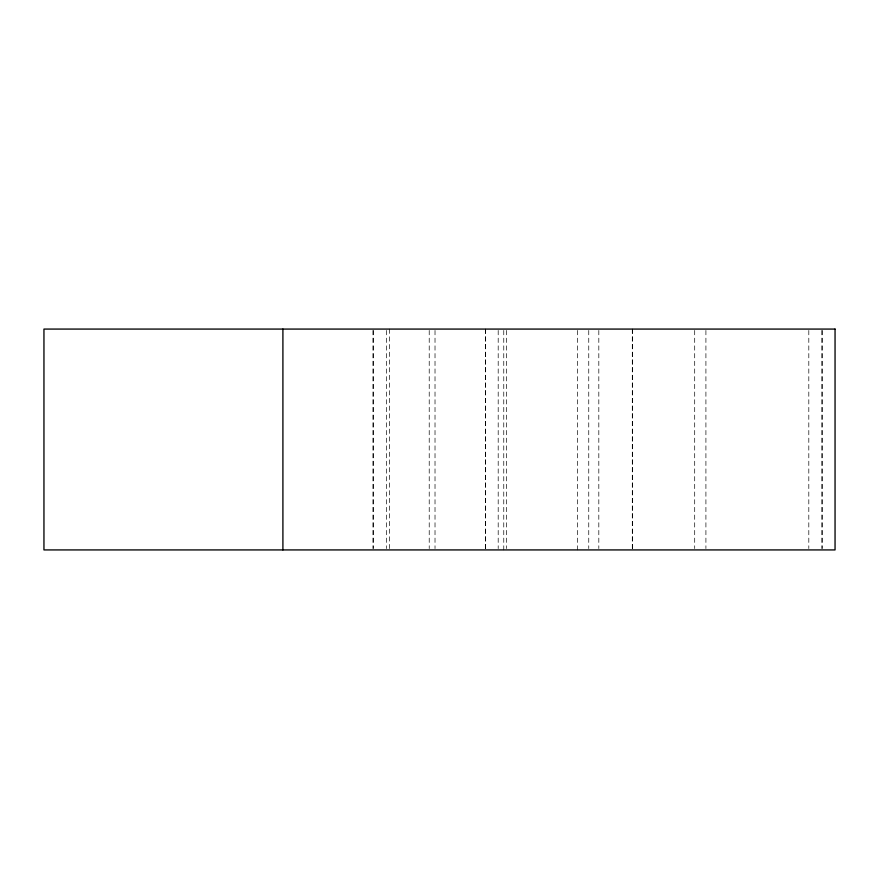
<?xml version="1.0" encoding="UTF-8"?>
<svg xmlns="http://www.w3.org/2000/svg" width="879" height="879" viewBox="0 0 879 879"><rect width="100%" height="100%" fill="white"/><g stroke="black" fill="none" stroke-linecap="round" stroke-linejoin="round"><path stroke-width="0.66" stroke-dasharray="4.39 3.3" d="M822.612 330.438L822.612 548.562M821.788 330.438L821.788 548.562M808.812 330.438L808.812 548.562M705.914 330.438L705.914 548.562M694.696 330.438L694.696 548.562M632.572 329.076L632.572 548.562M632.287 329.076L632.287 548.562M598.819 330.438L598.819 548.562M588.754 330.438L588.754 548.562M577.382 330.438L577.382 549.924M506.414 330.438L506.414 548.562M503.766 330.438L503.766 549.924M498.195 330.438L498.195 548.562M485.669 329.076L485.669 548.562M485.384 329.076L485.384 548.562M435.017 330.438L435.017 548.562M429.216 330.438L429.216 548.562M389.496 329.076L389.496 548.562M386.485 330.438L386.485 548.562M373.63 330.438L373.63 548.562M372.938 330.438L372.938 548.562"/><path stroke-width="1.32" d="M282.906 329.076L282.906 549.924M835.05 329.076L43.95 329.076L43.95 549.924L835.05 549.924L835.05 329.076"/></g></svg>
